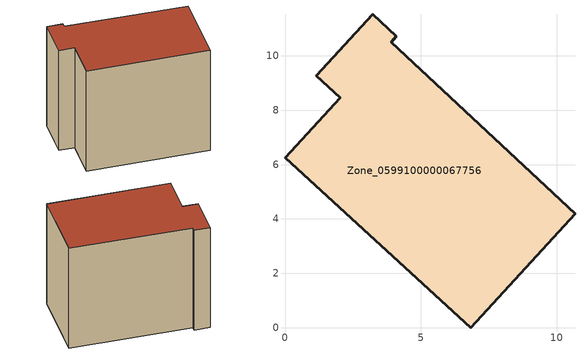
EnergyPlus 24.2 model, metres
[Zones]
Zone_0599100000067756
 floor ground (C_G): 4.1,10.72 3.91,10.5 10.67,4.19 6.83,0 0,6.25 2.03,8.46 1.15,9.27 3.23,11.53 z0
 wall outside (C_F): 6.83,0 10.67,4.19 3.91,10.5 4.1,10.72 3.23,11.53 1.15,9.27 2.03,8.46 0,6.25 6.83,0 z0:8.8
 roof outside (C_R): 1.15,9.27 2.03,8.46 0,6.25 6.83,0 10.67,4.19 3.91,10.5 4.1,10.72 3.23,11.53 z8.8
[BUILDING]
Pand.0599100000067756: North Axis=0; Terrain=City; Loads Convergence Tolerance Value=0.04; Temperature Convergence Tolerance Value=0.4; Solar Distribution=FullExterior; Maximum Number of Warmup Days=25; Minimum Number of Warmup Days=1
[Site:Location]
Rotterdam.The.Hague.AP_ZH_NLD Design_Conditions: Latitude=51.96; Longitude=4.45; Time Zone=1; Elevation=-4.5
[SITE:GROUNDTEMPERATURE:BUILDINGSURFACE]
18, 18, 18, 18, 18, 18, 18, 18, 18, 18, 18, 18
[MATERIAL] Thermal Absorptance=0.9; Solar Absorptance=0.7; Visible Absorptance=0.7
Name | Roughness | Thickness | Conductivity | Density | Specific Heat
G.TI.1975-1991 | MediumSmooth | 0.15 | 0.288461 | 540 | 1210
F.TI.1975-1991 | Rough | 0.3 | 0.230769 | 1920 | 840
R.TI.1975-1991 | MediumRough | 0.2 | 0.153846 | 1500 | 1000
[CONSTRUCTION]
C_G: G.TI.1975-1991
C_F: F.TI.1975-1991
C_R: R.TI.1975-1991
[ZONE]
Zone_0599100000067756: Type=1; Multiplier=1; Ceiling Height=Autocalculate; Volume=Autocalculate; Floor Area=autocalculate; Part of Total Floor Area=Yes
[ZONEINFILTRATION:DESIGNFLOWRATE]
Infil_Zone_0599100000067756: Zone or ZoneList or Space or SpaceList=Zone_0599100000067756; Schedule=AlwaysOn; Design Flow Rate Calculation Method=Flow/Area; Flow Rate per Floor Area=0.003; Constant Term Coefficient=1; Temperature Term Coefficient=0; Velocity Term Coefficient=0; Velocity Squared Term Coefficient=0
[HVACTEMPLATE:ZONE:IDEALLOADSAIRSYSTEM]
Zone_0599100000067756: Maximum Heating Supply Air Temperature=50; Minimum Cooling Supply Air Temperature=13; Maximum Heating Supply Air Humidity Ratio=0.0156; Minimum Cooling Supply Air Humidity Ratio=0.0077; Heating Limit=NoLimit; Cooling Limit=NoLimit; Dehumidification Control Type=ConstantSensibleHeatRatio; Cooling Sensible Heat Ratio=0.7; Dehumidification Setpoint=60; Humidification Control Type=None; Humidification Setpoint=30; Outdoor Air Method=None; Outdoor Air Flow Rate per Person=0.00944; Outdoor Air Flow Rate per Zone Floor Area=0; Outdoor Air Flow Rate per Zone=0; Demand Controlled Ventilation Type=None; Outdoor Air Economizer Type=NoEconomizer; Heat Recovery Type=None; Sensible Heat Recovery Effectiveness=0.7; Latent Heat Recovery Effectiveness=0.65
[ZONECONTROL:THERMOSTAT]
ThermostatControl_Zone_0599100000067756: Zone or ZoneList=Zone_0599100000067756; Control Type Schedule=DualSetpointControlType; Control 1=Thermostat_Zone_0599100000067756; Temperature Difference Between Cutout And Setpoint=0
[THERMOSTATSETPOINT:DUALSETPOINT]
Thermostat_Zone_0599100000067756: Heating Setpoint Temperature Schedule=HeatingSetpoint_Zone_0599100000067756; Cooling Setpoint Temperature Schedule=CoolingSetpoint_Zone_0599100000067756
[SCHEDULE:COMPACT]
HeatingSetpoint_Zone_0599100000067756: Through: 12/31, For: AllDays, Until: 24:00, 21
CoolingSetpoint_Zone_0599100000067756: Through: 12/31, For: AllDays, Until: 24:00, 24
DualSetpointControlType: Through: 12/31, For: AllDays, Until: 24:00, 4
AlwaysOn: Through: 12/31, For: AllDays, Until: 24:00, 1
